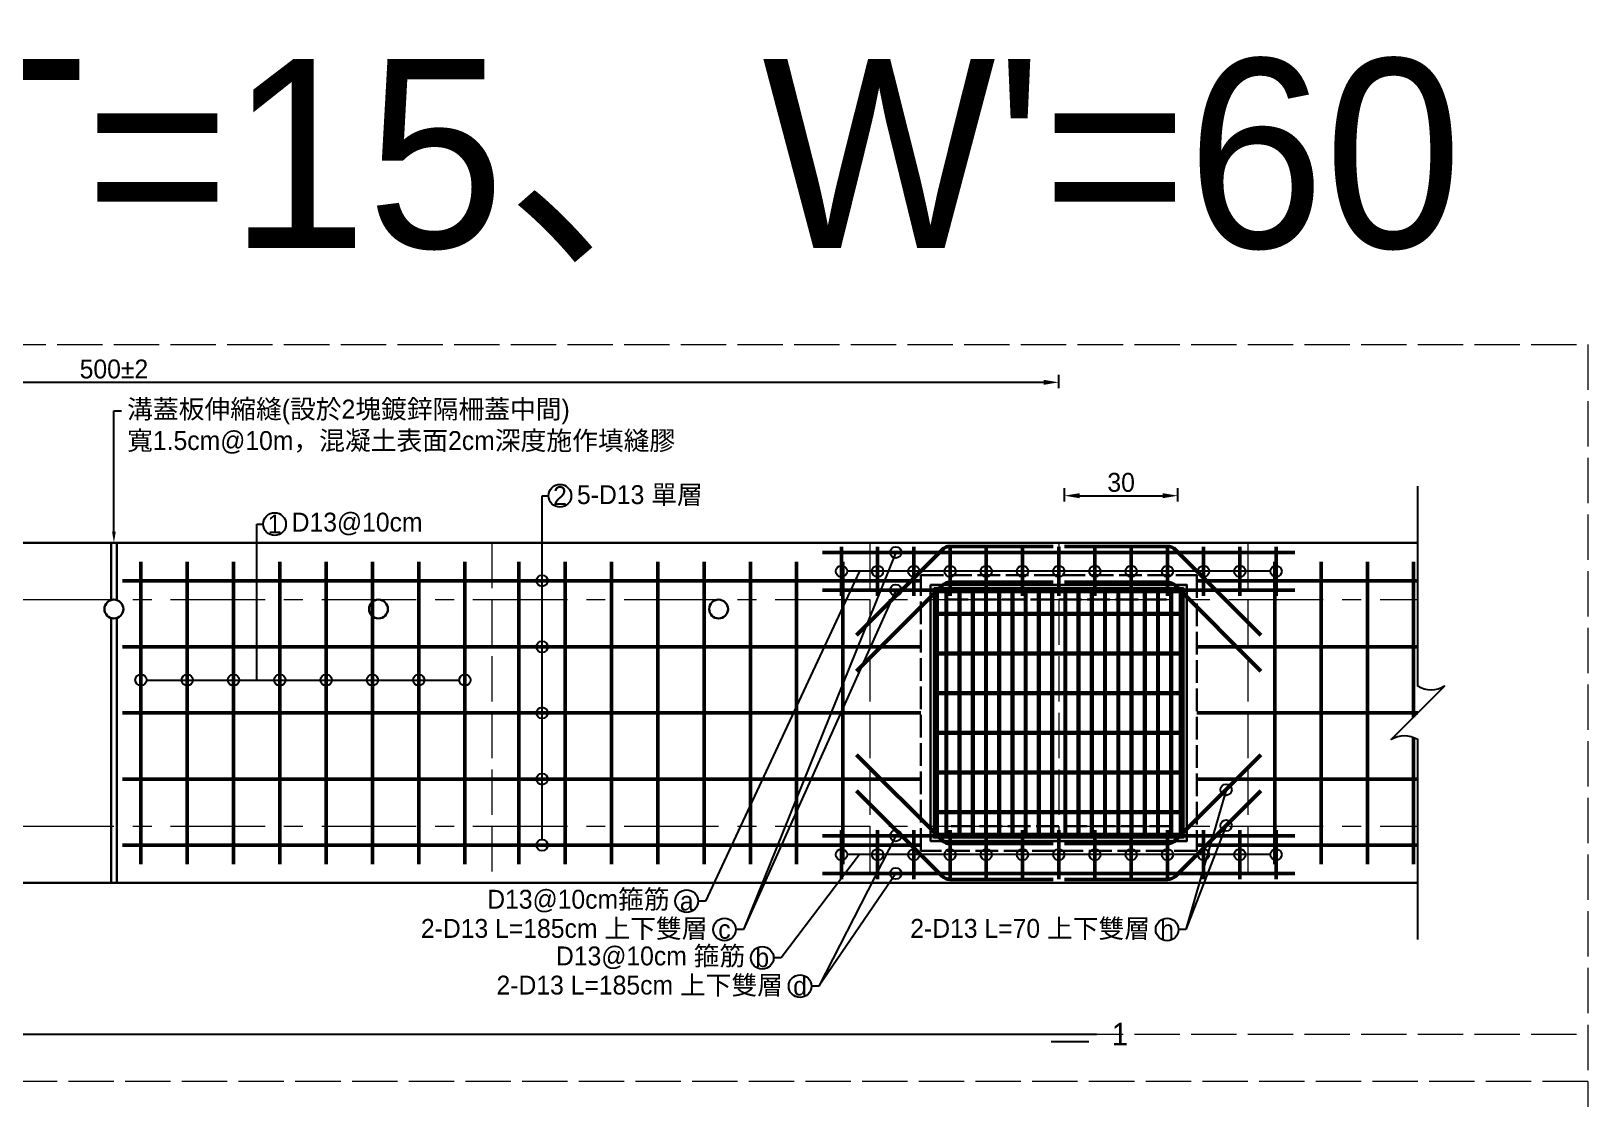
# Model space of a CAD drawing. Extents: x -4891 to 4829, y -5666 to -3242.
# Drawn here: x -4522.8 to -4110.9, y -4545.9 to -4263.3 of the extents above; entities that cross this region are included whole.
import ezdxf
from ezdxf import colors
from ezdxf.entities.mleader import LeaderData, LeaderLine
from ezdxf.math import Vec2, Vec3

# ---------------------------------------------------------------- set-up
doc = ezdxf.new("R2010")
doc.units = 0
doc.header["$MEASUREMENT"] = 0
doc.linetypes.add('ACAD_ISO02W100', pattern=[15, 12, -3])
doc.linetypes.add('CENTERX2', pattern=[4, 2.5, -0.5, 0.5, -0.5])
doc.layers.add('一、4.基本-隱藏', color=9, linetype='ACAD_ISO02W100', lineweight=20, plot=False)
doc.layers.add('三、3.文字-註解文字', color=2, linetype='Continuous')
for name, color, linetype, lineweight in [('二、1.繪圖-既有設施', 8, 'Continuous', 20), ('二、2.繪圖-施作項目', 181, 'Continuous', 30), ('二、5.繪圖-鋼筋', 60, 'Continuous', 50), ('二、6.繪圖-其他施作項目', 35, 'Continuous', 30)]:
    doc.layers.add(name, color=color, linetype=linetype, lineweight=lineweight)
doc.styles.add('次圖名(詳圖)', font='MS PGothic.ttf', dxfattribs={"height": 6})
doc.styles.add('註解文字', font='MS PGothic.ttf', dxfattribs={"height": 5})
doc.dimstyles.new('註解文字', dxfattribs={"dimtxt": 5, "dimasz": 4, "dimexe": 2, "dimexo": 2.5, "dimgap": 1, "dimtad": 2, "dimzin": 0, "dimdsep": 46, "dimtxsty": '註解文字', "dimcen": 0.1, "dimclrd": 144, "dimclre": 144, "dimclrt": 256, "dimadec": 0, "dimazin": 0, "dimtfac": 1, "dimtofl": 0, "dimtmove": 0, "dimatfit": 3, "dimfxl": 1.5, "dimfxlon": 1, "dimtolj": 1, "dimtzin": 0, "dimlwd": -1, "dimlwe": -1, "dimarcsym": 1})
pattern_1 = [(45, (-5686.2158, -4230.1416), (-2.65165, 2.65165), []), (45, (-5685.332, -4230.1416), (-2.65165, 2.65165), []), (45, (-5684.448, -4230.1416), (-2.65165, 2.65165), []), (45, (-5683.564, -4230.1416), (-2.65165, 2.65165), [])]

# ---------------------------------------------------------------- blocks, each defined once
blk = doc.blocks.new('_None')
blk = doc.blocks.new('*D170')
at = {"layer": 'Defpoints', "color": 0, "transparency": 16777216}
for p in [(-4750.85, -4356.3), (-4750.85, -4403.8), (-4250.85, -4403.8)]:
    blk.add_point(p, dxfattribs=at)
at = {"layer": '三、3.文字-註解文字', "color": 144, "transparency": 16777216}
for p, q in [((-4750.85, -4357.8), (-4750.85, -4354.3)), ((-4254.85, -4356.3), (-4746.85, -4356.3)), ((-4250.85, -4357.8), (-4250.85, -4354.3))]:
    blk.add_line(p, q, dxfattribs=at)
for points in [[(-4746.85, -4355.63), (-4746.85, -4356.96), (-4750.85, -4356.3)], [(-4254.85, -4355.63), (-4254.85, -4356.96), (-4250.85, -4356.3)]]:
    blk.add_solid(points, dxfattribs=at)
at = {"layer": '三、3.文字-註解文字', "transparency": 16777216, "insert": (-4500.85, -4352.8), "char_height": 5, "attachment_point": 5, "style": '註解文字'}
blk.add_mtext('\\A1;500±2', dxfattribs=at)
blk = doc.blocks.new('*D171')
at = {"layer": 'Defpoints', "color": 0, "linetype": 'Continuous', "transparency": 16777216}
for p in [(-4219.35, -4386.3), (-4249.35, -4399.72), (-4219.35, -4399.72)]:
    blk.add_point(p, dxfattribs=at)
at = {"layer": '三、3.文字-註解文字', "color": 144, "transparency": 16777216}
for p, q in [((-4249.35, -4387.8), (-4249.35, -4384.3)), ((-4245.35, -4386.3), (-4223.35, -4386.3)), ((-4219.35, -4387.8), (-4219.35, -4384.3))]:
    blk.add_line(p, q, dxfattribs=at)
at = {"layer": '三、3.文字-註解文字', "color": 144, "linetype": 'Continuous', "transparency": 16777216}
for points in [[(-4245.35, -4385.63), (-4245.35, -4386.96), (-4249.35, -4386.3)], [(-4223.35, -4385.63), (-4223.35, -4386.96), (-4219.35, -4386.3)]]:
    blk.add_solid(points, dxfattribs=at)
at = {"layer": '三、3.文字-註解文字', "linetype": 'Continuous', "transparency": 16777216, "insert": (-4234.35, -4382.8), "char_height": 5, "attachment_point": 5, "style": '註解文字'}
blk.add_mtext('\\A1;30', dxfattribs=at)
blk = doc.blocks.new('_Small')
at = {"color": 0, "linetype": 'ByBlock', "lineweight": -2}
blk.add_circle((0, 0), 0.25, dxfattribs=at)

msp = doc.modelspace()

# ---------------------------------------------------------------- hatches: boundary and pattern name
at = {"layer": '二、6.繪圖-其他施作項目'}
h = msp.add_hatch(color=256, dxfattribs=at)
h.dxf.hatch_style = 1
h.paths.add_polyline_path([(-4284.755, -4477.696), (-4216.955, -4477.696), (-4216.955, -4409.896), (-4284.755, -4409.896)])
h.paths.add_polyline_path([(-4283.855, -4410.796), (-4217.855, -4410.796), (-4217.855, -4476.796), (-4283.855, -4476.796)], flags=16)
h = msp.add_hatch(dxfattribs=at)
h.set_pattern_fill('ANSI34', color=256, scale=5)
h.set_pattern_definition(pattern_1)
h.paths.add_polyline_path([(-4218.855, -4417.296), (-4282.855, -4417.296), (-4282.855, -4417.796), (-4218.855, -4417.796)])
h = msp.add_hatch(dxfattribs=at)
h.set_pattern_fill('ANSI34', color=256, scale=5)
h.set_pattern_definition(pattern_1)
h.paths.add_polyline_path([(-4218.855, -4427.796), (-4282.855, -4427.796), (-4282.855, -4428.296), (-4218.855, -4428.296)])
h = msp.add_hatch(dxfattribs=at)
h.set_pattern_fill('ANSI34', color=256, scale=5)
h.set_pattern_definition(pattern_1)
h.paths.add_polyline_path([(-4218.855, -4438.296), (-4282.855, -4438.296), (-4282.855, -4438.796), (-4218.855, -4438.796)])
h = msp.add_hatch(dxfattribs=at)
h.set_pattern_fill('ANSI34', color=256, scale=5)
h.set_pattern_definition(pattern_1)
h.paths.add_polyline_path([(-4218.855, -4448.796), (-4282.855, -4448.796), (-4282.855, -4449.296), (-4218.855, -4449.296)])
h = msp.add_hatch(dxfattribs=at)
h.set_pattern_fill('ANSI34', color=256, scale=5)
h.set_pattern_definition(pattern_1)
h.paths.add_polyline_path([(-4218.855, -4459.296), (-4282.855, -4459.296), (-4282.855, -4459.796), (-4218.855, -4459.796)])
h = msp.add_hatch(dxfattribs=at)
h.set_pattern_fill('ANSI34', color=256, scale=5)
h.set_pattern_definition(pattern_1)
h.paths.add_polyline_path([(-4218.855, -4469.796), (-4282.855, -4469.796), (-4282.855, -4470.296), (-4218.855, -4470.296)])

# ---------------------------------------------------------------- linework, layer by layer
at = {"layer": '一、4.基本-隱藏'}
for points in [[(-4890.855, -4346.296), (-4110.855, -4346.296), (-4110.855, -4853.296), (-4890.855, -4853.296)], [(-4890.855, -4346.296), (-4110.855, -4346.296), (-4110.855, -4541.296), (-4890.855, -4541.296)]]:
    msp.add_lwpolyline(points, close=True, dxfattribs=at)
for points in [[(-4400.855, -4398.796), (-4400.855, -4488.796)], [(-4300.855, -4398.796), (-4300.855, -4488.796)], [(-4250.855, -4398.796), (-4250.855, -4488.796)], [(-4200.855, -4398.796), (-4200.855, -4488.796)], [(-4890.855, -4528.796), (-4110.855, -4528.796)]]:
    msp.add_lwpolyline(points, dxfattribs=at)
at = {"layer": '三、3.文字-註解文字'}
msp.add_lwpolyline([(-4155.855, -4503.796), (-4155.855, -4450.867, 0.2828427), (-4162.926, -4450.867), (-4148.784, -4436.725, -0.2828427), (-4155.855, -4436.725), (-4155.855, -4383.796)], format="xyb", dxfattribs=at)
at = {"layer": '三、3.文字-註解文字', "color": 144}
for points in [[(-4194.855, -4406.296), (-4306.855, -4406.296)], [(-4492.205, -4435.096), (-4409.465, -4435.096)], [(-4194.855, -4481.296), (-4306.855, -4481.296)]]:
    msp.add_lwpolyline(points, dxfattribs=at)
at = {"layer": '三、3.文字-註解文字'}
for points in [[(-4760.855, -4528.796), (-4240.855, -4528.796)], [(-4242.855, -4530.796), (-4252.855, -4530.796)]]:
    msp.add_lwpolyline(points, dxfattribs=at)
for centre in [(-4382.83, -4386.296), (-4458.33, -4393.796), (-4349.308, -4493.602), (-4339.308, -4501.102), (-4222.191, -4501.102), (-4329.308, -4508.602), (-4319.308, -4516.102)]:
    msp.add_circle(centre, 3, dxfattribs=at)
at = {"layer": '三、3.文字-註解文字', "color": 144}
for centre in [(-4387.58, -4408.796), (-4308.355, -4406.296), (-4298.772, -4406.296), (-4289.188, -4406.296), (-4279.605, -4406.296), (-4270.022, -4406.296), (-4260.438, -4406.296), (-4250.855, -4406.296), (-4241.272, -4406.296), (-4231.688, -4406.296), (-4222.105, -4406.296), (-4212.522, -4406.296), (-4202.938, -4406.296), (-4193.355, -4406.296), (-4387.58, -4426.296), (-4493.705, -4435.058), (-4481.455, -4435.096), (-4469.205, -4435.096), (-4456.955, -4435.096), (-4444.705, -4435.096), (-4432.455, -4435.096), (-4420.205, -4435.096), (-4407.965, -4435.096), (-4387.58, -4443.796), (-4387.58, -4461.296), (-4387.58, -4478.796), (-4308.355, -4481.296), (-4298.772, -4481.296), (-4289.188, -4481.296), (-4279.605, -4481.296), (-4270.022, -4481.296), (-4260.438, -4481.296), (-4250.855, -4481.296), (-4241.272, -4481.296), (-4231.688, -4481.296), (-4222.105, -4481.296), (-4212.522, -4481.296), (-4202.938, -4481.296), (-4193.355, -4481.296)]:
    msp.add_circle(centre, 1.5, dxfattribs=at)
at = {"layer": '二、1.繪圖-既有設施', "linetype": 'CENTERX2', "ltscale": 10}
for points in [[(-4845.855, -4413.796), (-4155.855, -4413.796)], [(-4845.855, -4473.796), (-4155.855, -4473.796)]]:
    msp.add_lwpolyline(points, dxfattribs=at)
at = {"layer": '二、2.繪圖-施作項目', "linetype": 'Continuous'}
for points in [[(-4845.855, -4398.796), (-4155.855, -4398.796)], [(-4501.605, -4398.796), (-4501.605, -4413.911)], [(-4500.105, -4398.796), (-4500.105, -4413.911)], [(-4501.605, -4418.681), (-4501.605, -4488.796)], [(-4500.105, -4418.681), (-4500.105, -4488.796)], [(-4845.855, -4488.796), (-4155.855, -4488.796)]]:
    msp.add_lwpolyline(points, dxfattribs=at)
at = {"layer": '二、5.繪圖-鋼筋'}
for points in [[(-4313.355, -4401.296), (-4188.355, -4401.296)], [(-4308.355, -4412.796), (-4308.355, -4399.796)], [(-4298.772, -4412.796), (-4298.772, -4399.796)], [(-4289.188, -4412.796), (-4289.188, -4399.796)], [(-4279.605, -4412.796), (-4279.605, -4399.796)], [(-4270.022, -4412.796), (-4270.022, -4399.796)], [(-4260.438, -4412.796), (-4260.438, -4399.796)], [(-4250.855, -4412.796), (-4250.855, -4399.796)], [(-4241.272, -4412.796), (-4241.272, -4399.796)], [(-4231.688, -4412.796), (-4231.688, -4399.796)], [(-4222.105, -4412.796), (-4222.105, -4399.796)], [(-4212.522, -4412.796), (-4212.522, -4399.796)], [(-4202.938, -4412.796), (-4202.938, -4399.796)], [(-4193.355, -4412.796), (-4193.355, -4399.796)], [(-4493.705, -4403.846), (-4493.705, -4483.796)], [(-4481.455, -4403.846), (-4481.455, -4483.796)], [(-4469.205, -4403.846), (-4469.205, -4483.796)], [(-4456.955, -4403.846), (-4456.955, -4483.796)], [(-4444.705, -4403.846), (-4444.705, -4483.796)], [(-4432.455, -4403.846), (-4432.455, -4483.796)], [(-4420.205, -4403.846), (-4420.205, -4483.796)], [(-4407.965, -4403.846), (-4407.965, -4483.796)], [(-4393.705, -4403.846), (-4393.705, -4483.796)], [(-4381.455, -4403.846), (-4381.455, -4483.796)], [(-4369.205, -4403.846), (-4369.205, -4483.796)], [(-4356.955, -4403.846), (-4356.955, -4483.796)], [(-4344.705, -4403.846), (-4344.705, -4483.796)], [(-4332.455, -4403.846), (-4332.455, -4483.796)], [(-4320.205, -4403.846), (-4320.205, -4483.796)], [(-4307.965, -4403.846), (-4307.965, -4483.796)], [(-4193.705, -4403.846), (-4193.705, -4483.796)], [(-4181.455, -4403.846), (-4181.455, -4483.796)], [(-4169.205, -4403.846), (-4169.205, -4483.796)], [(-4156.955, -4403.846), (-4156.955, -4444.896)], [(-4313.355, -4411.296), (-4188.355, -4411.296)], [(-4156.955, -4450.322), (-4156.955, -4483.796)], [(-4313.355, -4476.296), (-4188.355, -4476.296)], [(-4308.355, -4474.796), (-4308.355, -4487.796)], [(-4298.772, -4474.796), (-4298.772, -4487.796)], [(-4289.188, -4474.796), (-4289.188, -4487.796)], [(-4279.605, -4474.796), (-4279.605, -4487.796)], [(-4270.022, -4474.796), (-4270.022, -4487.796)], [(-4260.438, -4474.796), (-4260.438, -4487.796)], [(-4250.855, -4474.796), (-4250.855, -4487.796)], [(-4241.272, -4474.796), (-4241.272, -4487.796)], [(-4231.688, -4474.796), (-4231.688, -4487.796)], [(-4222.105, -4474.796), (-4222.105, -4487.796)], [(-4212.522, -4474.796), (-4212.522, -4487.796)], [(-4202.938, -4474.796), (-4202.938, -4487.796)], [(-4193.355, -4474.796), (-4193.355, -4487.796)], [(-4313.355, -4486.296), (-4188.355, -4486.296)]]:
    msp.add_lwpolyline(points, dxfattribs=at)
for points in [[(-4252.355, -4399.716), (-4279.612, -4399.716, 0.1989124), (-4281.734, -4400.595), (-4304.355, -4423.216)], [(-4249.355, -4399.716), (-4222.098, -4399.716, -0.1989124), (-4219.976, -4400.595), (-4197.355, -4423.216)], [(-4252.355, -4409.216), (-4279.612, -4409.216, 0.1989124), (-4281.734, -4410.095), (-4304.355, -4432.716)], [(-4249.355, -4409.216), (-4222.098, -4409.216, -0.1989124), (-4219.976, -4410.095), (-4197.355, -4432.716)], [(-4252.355, -4478.376), (-4279.612, -4478.376, -0.1989124), (-4281.734, -4477.497), (-4304.355, -4454.876)], [(-4249.355, -4478.376), (-4222.098, -4478.376, 0.1989124), (-4219.976, -4477.497), (-4197.355, -4454.876)], [(-4252.355, -4487.876), (-4279.612, -4487.876, -0.1989124), (-4281.734, -4486.997), (-4304.355, -4464.376)], [(-4249.355, -4487.876), (-4222.098, -4487.876, 0.1989124), (-4219.976, -4486.997), (-4197.355, -4464.376)]]:
    msp.add_lwpolyline(points, format="xyb", dxfattribs=at)
at = {"layer": '二、5.繪圖-鋼筋', "linetype": 'Continuous'}
for points in [[(-4498.605, -4408.796), (-4287.355, -4408.796)], [(-4214.355, -4408.796), (-4155.855, -4408.796)], [(-4498.605, -4426.296), (-4287.355, -4426.296)], [(-4214.355, -4426.296), (-4155.855, -4426.296)], [(-4498.605, -4443.796), (-4287.355, -4443.796)], [(-4214.355, -4443.796), (-4155.855, -4443.796)], [(-4498.605, -4461.296), (-4287.355, -4461.296)], [(-4214.355, -4461.296), (-4155.855, -4461.296)], [(-4498.605, -4478.796), (-4287.355, -4478.796)], [(-4214.355, -4478.796), (-4155.855, -4478.796)]]:
    msp.add_lwpolyline(points, dxfattribs=at)
at = {"layer": '二、6.繪圖-其他施作項目', "linetype": 'ACAD_ISO02W100', "ltscale": 0.5}
for points in [[(-4287.355, -4407.296), (-4214.355, -4407.296), (-4214.355, -4480.296), (-4287.355, -4480.296)], [(-4280.855, -4413.796), (-4220.855, -4413.796), (-4220.855, -4473.796), (-4280.855, -4473.796)]]:
    msp.add_lwpolyline(points, close=True, dxfattribs=at)
at = {"layer": '二、6.繪圖-其他施作項目'}
for points in [[(-4284.755, -4409.896), (-4216.955, -4409.896), (-4216.955, -4477.696), (-4284.755, -4477.696)], [(-4283.855, -4410.796), (-4217.855, -4410.796), (-4217.855, -4476.796), (-4283.855, -4476.796)], [(-4283.355, -4411.296), (-4218.355, -4411.296), (-4218.355, -4476.296), (-4283.355, -4476.296)]]:
    msp.add_lwpolyline(points, close=True, dxfattribs=at)
for points in [[(-4283.355, -4411.296), (-4218.355, -4411.296)], [(-4283.355, -4411.296), (-4283.355, -4476.296)], [(-4282.855, -4411.296), (-4282.855, -4476.296)], [(-4218.855, -4411.296), (-4218.855, -4476.296)], [(-4218.355, -4411.296), (-4218.355, -4476.296)], [(-4282.855, -4411.796), (-4218.855, -4411.796)], [(-4280.855, -4411.796), (-4280.855, -4417.296)], [(-4280.355, -4411.796), (-4280.355, -4417.296)], [(-4277.355, -4411.796), (-4277.355, -4417.296)], [(-4276.855, -4411.796), (-4276.855, -4417.296)], [(-4273.855, -4411.796), (-4273.855, -4417.296)], [(-4273.355, -4411.796), (-4273.355, -4417.296)], [(-4270.355, -4411.796), (-4270.355, -4417.296)], [(-4269.855, -4411.796), (-4269.855, -4417.296)], [(-4266.855, -4411.796), (-4266.855, -4417.296)], [(-4266.355, -4411.796), (-4266.355, -4417.296)], [(-4263.355, -4411.796), (-4263.355, -4417.296)], [(-4262.855, -4411.796), (-4262.855, -4417.296)], [(-4259.855, -4411.796), (-4259.855, -4417.296)], [(-4259.355, -4411.796), (-4259.355, -4417.296)], [(-4256.355, -4411.796), (-4256.355, -4417.296)], [(-4255.855, -4411.796), (-4255.855, -4417.296)], [(-4252.855, -4411.796), (-4252.855, -4417.296)], [(-4252.355, -4411.796), (-4252.355, -4417.296)], [(-4249.355, -4411.796), (-4249.355, -4417.296)], [(-4248.855, -4411.796), (-4248.855, -4417.296)], [(-4245.855, -4411.796), (-4245.855, -4417.296)], [(-4245.355, -4411.796), (-4245.355, -4417.296)], [(-4242.355, -4411.796), (-4242.355, -4417.296)], [(-4241.855, -4411.796), (-4241.855, -4417.296)], [(-4238.855, -4411.796), (-4238.855, -4417.296)], [(-4238.355, -4411.796), (-4238.355, -4417.296)], [(-4235.355, -4411.796), (-4235.355, -4417.296)], [(-4234.855, -4411.796), (-4234.855, -4417.296)], [(-4231.855, -4411.796), (-4231.855, -4417.296)], [(-4231.355, -4411.796), (-4231.355, -4417.296)], [(-4228.355, -4411.796), (-4228.355, -4417.296)], [(-4227.855, -4411.796), (-4227.855, -4417.296)], [(-4224.855, -4411.796), (-4224.855, -4417.296)], [(-4224.355, -4411.796), (-4224.355, -4417.296)], [(-4221.355, -4411.796), (-4221.355, -4417.296)], [(-4220.855, -4411.796), (-4220.855, -4417.296)], [(-4282.855, -4417.296), (-4218.855, -4417.296)], [(-4282.855, -4417.796), (-4218.855, -4417.796)], [(-4280.855, -4417.796), (-4280.855, -4427.796)], [(-4280.355, -4417.796), (-4280.355, -4427.796)], [(-4277.355, -4417.796), (-4277.355, -4427.796)], [(-4276.855, -4417.796), (-4276.855, -4427.796)], [(-4273.855, -4417.796), (-4273.855, -4427.796)], [(-4273.355, -4417.796), (-4273.355, -4427.796)], [(-4270.355, -4417.796), (-4270.355, -4427.796)], [(-4269.855, -4417.796), (-4269.855, -4427.796)], [(-4266.855, -4417.796), (-4266.855, -4427.796)], [(-4266.355, -4417.796), (-4266.355, -4427.796)], [(-4263.355, -4417.796), (-4263.355, -4427.796)], [(-4262.855, -4417.796), (-4262.855, -4427.796)], [(-4259.855, -4417.796), (-4259.855, -4427.796)], [(-4259.355, -4417.796), (-4259.355, -4427.796)], [(-4256.355, -4417.796), (-4256.355, -4427.796)], [(-4255.855, -4417.796), (-4255.855, -4427.796)], [(-4252.855, -4417.796), (-4252.855, -4427.796)], [(-4252.355, -4417.796), (-4252.355, -4427.796)], [(-4249.355, -4417.796), (-4249.355, -4427.796)], [(-4248.855, -4417.796), (-4248.855, -4427.796)], [(-4245.855, -4417.796), (-4245.855, -4427.796)], [(-4245.355, -4417.796), (-4245.355, -4427.796)], [(-4242.355, -4417.796), (-4242.355, -4427.796)], [(-4241.855, -4417.796), (-4241.855, -4427.796)], [(-4238.855, -4417.796), (-4238.855, -4427.796)], [(-4238.355, -4417.796), (-4238.355, -4427.796)], [(-4235.355, -4417.796), (-4235.355, -4427.796)], [(-4234.855, -4417.796), (-4234.855, -4427.796)], [(-4231.855, -4417.796), (-4231.855, -4427.796)], [(-4231.355, -4417.796), (-4231.355, -4427.796)], [(-4228.355, -4417.796), (-4228.355, -4427.796)], [(-4227.855, -4417.796), (-4227.855, -4427.796)], [(-4224.855, -4417.796), (-4224.855, -4427.796)], [(-4224.355, -4417.796), (-4224.355, -4427.796)], [(-4221.355, -4417.796), (-4221.355, -4427.796)], [(-4220.855, -4417.796), (-4220.855, -4427.796)], [(-4282.855, -4427.796), (-4218.855, -4427.796)], [(-4282.855, -4428.296), (-4218.855, -4428.296)], [(-4280.855, -4428.296), (-4280.855, -4438.296)], [(-4280.355, -4428.296), (-4280.355, -4438.296)], [(-4277.355, -4428.296), (-4277.355, -4438.296)], [(-4276.855, -4428.296), (-4276.855, -4438.296)], [(-4273.855, -4428.296), (-4273.855, -4438.296)], [(-4273.355, -4428.296), (-4273.355, -4438.296)], [(-4270.355, -4428.296), (-4270.355, -4438.296)], [(-4269.855, -4428.296), (-4269.855, -4438.296)], [(-4266.855, -4428.296), (-4266.855, -4438.296)], [(-4266.355, -4428.296), (-4266.355, -4438.296)], [(-4263.355, -4428.296), (-4263.355, -4438.296)], [(-4262.855, -4428.296), (-4262.855, -4438.296)], [(-4259.855, -4428.296), (-4259.855, -4438.296)], [(-4259.355, -4428.296), (-4259.355, -4438.296)], [(-4256.355, -4428.296), (-4256.355, -4438.296)], [(-4255.855, -4428.296), (-4255.855, -4438.296)], [(-4252.855, -4428.296), (-4252.855, -4438.296)], [(-4252.355, -4428.296), (-4252.355, -4438.296)], [(-4249.355, -4428.296), (-4249.355, -4438.296)], [(-4248.855, -4428.296), (-4248.855, -4438.296)], [(-4245.855, -4428.296), (-4245.855, -4438.296)], [(-4245.355, -4428.296), (-4245.355, -4438.296)], [(-4242.355, -4428.296), (-4242.355, -4438.296)], [(-4241.855, -4428.296), (-4241.855, -4438.296)], [(-4238.855, -4428.296), (-4238.855, -4438.296)], [(-4238.355, -4428.296), (-4238.355, -4438.296)], [(-4235.355, -4428.296), (-4235.355, -4438.296)], [(-4234.855, -4428.296), (-4234.855, -4438.296)], [(-4231.855, -4428.296), (-4231.855, -4438.296)], [(-4231.355, -4428.296), (-4231.355, -4438.296)], [(-4228.355, -4428.296), (-4228.355, -4438.296)], [(-4227.855, -4428.296), (-4227.855, -4438.296)], [(-4224.855, -4428.296), (-4224.855, -4438.296)], [(-4224.355, -4428.296), (-4224.355, -4438.296)], [(-4221.355, -4428.296), (-4221.355, -4438.296)], [(-4220.855, -4428.296), (-4220.855, -4438.296)], [(-4282.855, -4438.296), (-4218.855, -4438.296)], [(-4282.855, -4438.796), (-4218.855, -4438.796)], [(-4280.855, -4438.796), (-4280.855, -4448.796)], [(-4280.355, -4438.796), (-4280.355, -4448.796)], [(-4277.355, -4438.796), (-4277.355, -4448.796)], [(-4276.855, -4438.796), (-4276.855, -4448.796)], [(-4273.855, -4438.796), (-4273.855, -4448.796)], [(-4273.355, -4438.796), (-4273.355, -4448.796)], [(-4270.355, -4438.796), (-4270.355, -4448.796)], [(-4269.855, -4438.796), (-4269.855, -4448.796)], [(-4266.855, -4438.796), (-4266.855, -4448.796)], [(-4266.355, -4438.796), (-4266.355, -4448.796)], [(-4263.355, -4438.796), (-4263.355, -4448.796)], [(-4262.855, -4438.796), (-4262.855, -4448.796)], [(-4259.855, -4438.796), (-4259.855, -4448.796)], [(-4259.355, -4438.796), (-4259.355, -4448.796)], [(-4256.355, -4438.796), (-4256.355, -4448.796)], [(-4255.855, -4438.796), (-4255.855, -4448.796)], [(-4252.855, -4438.796), (-4252.855, -4448.796)], [(-4252.355, -4438.796), (-4252.355, -4448.796)], [(-4249.355, -4438.796), (-4249.355, -4448.796)], [(-4248.855, -4438.796), (-4248.855, -4448.796)], [(-4245.855, -4438.796), (-4245.855, -4448.796)], [(-4245.355, -4438.796), (-4245.355, -4448.796)], [(-4242.355, -4438.796), (-4242.355, -4448.796)], [(-4241.855, -4438.796), (-4241.855, -4448.796)], [(-4238.855, -4438.796), (-4238.855, -4448.796)], [(-4238.355, -4438.796), (-4238.355, -4448.796)], [(-4235.355, -4438.796), (-4235.355, -4448.796)], [(-4234.855, -4438.796), (-4234.855, -4448.796)], [(-4231.855, -4438.796), (-4231.855, -4448.796)], [(-4231.355, -4438.796), (-4231.355, -4448.796)], [(-4228.355, -4438.796), (-4228.355, -4448.796)], [(-4227.855, -4438.796), (-4227.855, -4448.796)], [(-4224.855, -4438.796), (-4224.855, -4448.796)], [(-4224.355, -4438.796), (-4224.355, -4448.796)], [(-4221.355, -4438.796), (-4221.355, -4448.796)], [(-4220.855, -4438.796), (-4220.855, -4448.796)], [(-4282.855, -4448.796), (-4218.855, -4448.796)], [(-4282.855, -4449.296), (-4218.855, -4449.296)], [(-4280.855, -4449.296), (-4280.855, -4459.296)], [(-4280.355, -4449.296), (-4280.355, -4459.296)], [(-4277.355, -4449.296), (-4277.355, -4459.296)], [(-4276.855, -4449.296), (-4276.855, -4459.296)], [(-4273.855, -4449.296), (-4273.855, -4459.296)], [(-4273.355, -4449.296), (-4273.355, -4459.296)], [(-4270.355, -4449.296), (-4270.355, -4459.296)], [(-4269.855, -4449.296), (-4269.855, -4459.296)], [(-4266.855, -4449.296), (-4266.855, -4459.296)], [(-4266.355, -4449.296), (-4266.355, -4459.296)], [(-4263.355, -4449.296), (-4263.355, -4459.296)], [(-4262.855, -4449.296), (-4262.855, -4459.296)], [(-4259.855, -4449.296), (-4259.855, -4459.296)], [(-4259.355, -4449.296), (-4259.355, -4459.296)], [(-4256.355, -4449.296), (-4256.355, -4459.296)], [(-4255.855, -4449.296), (-4255.855, -4459.296)], [(-4252.855, -4449.296), (-4252.855, -4459.296)], [(-4252.355, -4449.296), (-4252.355, -4459.296)], [(-4249.355, -4449.296), (-4249.355, -4459.296)], [(-4248.855, -4449.296), (-4248.855, -4459.296)], [(-4245.855, -4449.296), (-4245.855, -4459.296)], [(-4245.355, -4449.296), (-4245.355, -4459.296)], [(-4242.355, -4449.296), (-4242.355, -4459.296)], [(-4241.855, -4449.296), (-4241.855, -4459.296)], [(-4238.855, -4449.296), (-4238.855, -4459.296)], [(-4238.355, -4449.296), (-4238.355, -4459.296)], [(-4235.355, -4449.296), (-4235.355, -4459.296)], [(-4234.855, -4449.296), (-4234.855, -4459.296)], [(-4231.855, -4449.296), (-4231.855, -4459.296)], [(-4231.355, -4449.296), (-4231.355, -4459.296)], [(-4228.355, -4449.296), (-4228.355, -4459.296)], [(-4227.855, -4449.296), (-4227.855, -4459.296)], [(-4224.855, -4449.296), (-4224.855, -4459.296)], [(-4224.355, -4449.296), (-4224.355, -4459.296)], [(-4221.355, -4449.296), (-4221.355, -4459.296)], [(-4220.855, -4449.296), (-4220.855, -4459.296)], [(-4282.855, -4459.296), (-4218.855, -4459.296)], [(-4282.855, -4459.796), (-4218.855, -4459.796)], [(-4280.855, -4459.796), (-4280.855, -4469.796)], [(-4280.355, -4459.796), (-4280.355, -4469.796)], [(-4277.355, -4459.796), (-4277.355, -4469.796)], [(-4276.855, -4459.796), (-4276.855, -4469.796)], [(-4273.855, -4459.796), (-4273.855, -4469.796)], [(-4273.355, -4459.796), (-4273.355, -4469.796)], [(-4270.355, -4459.796), (-4270.355, -4469.796)], [(-4269.855, -4459.796), (-4269.855, -4469.796)], [(-4266.855, -4459.796), (-4266.855, -4469.796)], [(-4266.355, -4459.796), (-4266.355, -4469.796)], [(-4263.355, -4459.796), (-4263.355, -4469.796)], [(-4262.855, -4459.796), (-4262.855, -4469.796)], [(-4259.855, -4459.796), (-4259.855, -4469.796)], [(-4259.355, -4459.796), (-4259.355, -4469.796)], [(-4256.355, -4459.796), (-4256.355, -4469.796)], [(-4255.855, -4459.796), (-4255.855, -4469.796)], [(-4252.855, -4459.796), (-4252.855, -4469.796)], [(-4252.355, -4459.796), (-4252.355, -4469.796)], [(-4249.355, -4459.796), (-4249.355, -4469.796)], [(-4248.855, -4459.796), (-4248.855, -4469.796)], [(-4245.855, -4459.796), (-4245.855, -4469.796)], [(-4245.355, -4459.796), (-4245.355, -4469.796)], [(-4242.355, -4459.796), (-4242.355, -4469.796)], [(-4241.855, -4459.796), (-4241.855, -4469.796)], [(-4238.855, -4459.796), (-4238.855, -4469.796)], [(-4238.355, -4459.796), (-4238.355, -4469.796)], [(-4235.355, -4459.796), (-4235.355, -4469.796)], [(-4234.855, -4459.796), (-4234.855, -4469.796)], [(-4231.855, -4459.796), (-4231.855, -4469.796)], [(-4231.355, -4459.796), (-4231.355, -4469.796)], [(-4228.355, -4459.796), (-4228.355, -4469.796)], [(-4227.855, -4459.796), (-4227.855, -4469.796)], [(-4224.855, -4459.796), (-4224.855, -4469.796)], [(-4224.355, -4459.796), (-4224.355, -4469.796)], [(-4221.355, -4459.796), (-4221.355, -4469.796)], [(-4220.855, -4459.796), (-4220.855, -4469.796)], [(-4282.855, -4469.796), (-4218.855, -4469.796)], [(-4282.855, -4470.296), (-4218.855, -4470.296)], [(-4280.855, -4470.296), (-4280.855, -4475.796)], [(-4280.355, -4470.296), (-4280.355, -4475.796)], [(-4277.355, -4470.296), (-4277.355, -4475.796)], [(-4276.855, -4470.296), (-4276.855, -4475.796)], [(-4273.855, -4470.296), (-4273.855, -4475.796)], [(-4273.355, -4470.296), (-4273.355, -4475.796)], [(-4270.355, -4470.296), (-4270.355, -4475.796)], [(-4269.855, -4470.296), (-4269.855, -4475.796)], [(-4266.855, -4470.296), (-4266.855, -4475.796)], [(-4266.355, -4470.296), (-4266.355, -4475.796)], [(-4263.355, -4470.296), (-4263.355, -4475.796)], [(-4262.855, -4470.296), (-4262.855, -4475.796)], [(-4259.855, -4470.296), (-4259.855, -4475.796)], [(-4259.355, -4470.296), (-4259.355, -4475.796)], [(-4256.355, -4470.296), (-4256.355, -4475.796)], [(-4255.855, -4470.296), (-4255.855, -4475.796)], [(-4252.855, -4470.296), (-4252.855, -4475.796)], [(-4252.355, -4470.296), (-4252.355, -4475.796)], [(-4249.355, -4470.296), (-4249.355, -4475.796)], [(-4248.855, -4470.296), (-4248.855, -4475.796)], [(-4245.855, -4470.296), (-4245.855, -4475.796)], [(-4245.355, -4470.296), (-4245.355, -4475.796)], [(-4242.355, -4470.296), (-4242.355, -4475.796)], [(-4241.855, -4470.296), (-4241.855, -4475.796)], [(-4238.855, -4470.296), (-4238.855, -4475.796)], [(-4238.355, -4470.296), (-4238.355, -4475.796)], [(-4235.355, -4470.296), (-4235.355, -4475.796)], [(-4234.855, -4470.296), (-4234.855, -4475.796)], [(-4231.855, -4470.296), (-4231.855, -4475.796)], [(-4231.355, -4470.296), (-4231.355, -4475.796)], [(-4228.355, -4470.296), (-4228.355, -4475.796)], [(-4227.855, -4470.296), (-4227.855, -4475.796)], [(-4224.855, -4470.296), (-4224.855, -4475.796)], [(-4224.355, -4470.296), (-4224.355, -4475.796)], [(-4221.355, -4470.296), (-4221.355, -4475.796)], [(-4220.855, -4470.296), (-4220.855, -4475.796)], [(-4283.355, -4476.296), (-4218.355, -4476.296)], [(-4282.855, -4475.796), (-4218.855, -4475.796)]]:
    msp.add_lwpolyline(points, dxfattribs=at)
for centre in [(-4500.855, -4416.296), (-4430.855, -4416.296), (-4340.855, -4416.296)]:
    msp.add_circle(centre, 2.5, dxfattribs=at)

# ---------------------------------------------------------------- texts
at = {"layer": '三、3.文字-註解文字'}
for s, width, gutter_width, insert, char_height, attachment_point, style in [("{\\fMS PGothic|b0|i0|c128|p34;原址拓寬  T=15、W}'{\\fMS PGothic|b0|i0|c128|p34;=}6{\\fMS PGothic|b0|i0|c128|p34;0}", 736.25874, 25, (-4500.855, -4326.296), 50, 8, '註解文字'), ('2', 8.38231, 30, (-4382.83, -4386.296), 5, 5, '註解文字'), ('5-D13 單層', 42.88103, 30, (-4378.33, -4386.296), 5, 4, '註解文字'), ('D13@10cm', 15.95159, 30, (-4453.83, -4393.796), 5, 4, '註解文字'), ('1', 8.38231, 30, (-4458.33, -4393.796), 5, 5, '註解文字'), ('{\\fMS PGothic|b0|i0|c128|p34;D13@10cm}箍筋', 47.84009, 30, (-4353.808, -4493.602), 5, 6, '註解文字'), ('a', 8.38231, 30, (-4349.308, -4493.602), 5, 5, '註解文字'), ('{\\fMS PGothic|b0|i0|c128|p34;2-D13 L=1}8{\\fMS PGothic|b0|i0|c128|p34;5cm }上下雙{\\fMS PGothic|b0|i0|c128|p34;層}', 82.71347, 30, (-4343.808, -4501.102), 5, 6, '註解文字'), ('{\\fMS PGothic|b0|i0|c128|p34;2-D13 L=70 }上下雙{\\fMS PGothic|b0|i0|c128|p34;層}', 78.12323, 30, (-4226.691, -4501.102), 5, 6, '註解文字'), ('c', 8.38231, 30, (-4339.308, -4501.102), 5, 5, '註解文字'), ('h', 8.38231, 30, (-4222.191, -4501.102), 5, 5, '註解文字'), ('{\\fMS PGothic|b0|i0|c128|p34;D13@10cm }箍筋', 78.12323, 30, (-4333.808, -4508.602), 5, 6, '註解文字'), ('b', 8.38231, 30, (-4329.308, -4508.602), 5, 5, '註解文字'), ('{\\fMS PGothic|b0|i0|c128|p34;2-D13 L=1}8{\\fMS PGothic|b0|i0|c128|p34;5cm }上下雙{\\fMS PGothic|b0|i0|c128|p34;層}', 81.61171, 30, (-4323.808, -4516.102), 5, 6, '註解文字'), ('d', 8.38231, 30, (-4319.308, -4516.102), 5, 5, '註解文字'), ('1', 3, 15, (-4236.855, -4528.796), 6, 4, '次圖名(詳圖)')]:
    msp.add_mtext_dynamic_manual_height_columns(s, width=width, gutter_width=gutter_width, heights=[0], dxfattribs=dict(at, insert=insert, char_height=char_height, attachment_point=attachment_point, style=style))

# ---------------------------------------------------------------- dimensions: what is measured, and where the dimension line sits
dim = msp.add_linear_dim(base=(-4750.855, -4356.296), p1=(-4250.855, -4403.796), p2=(-4750.855, -4403.796), text='500±2', dimstyle='註解文字', dxfattribs=at)
dim.commit()
dim.dimension.update_dxf_attribs({"geometry": '*D170', "text_midpoint": (-4500.855, -4352.796)})
at = {"layer": '三、3.文字-註解文字', "linetype": 'Continuous'}
dim = msp.add_linear_dim(base=(-4219.355, -4386.296), p1=(-4249.355, -4399.716), p2=(-4219.355, -4399.716), text='30', dimstyle='註解文字', dxfattribs=at)
dim.commit()
dim.dimension.update_dxf_attribs({"geometry": '*D171', "text_midpoint": (-4234.355, -4382.796)})

# ---------------------------------------------------------------- leaders
at = {"layer": '三、3.文字-註解文字'}
ml = msp.add_multileader_mtext('Standard', dxfattribs=at)
ml.set_content('{\\fMS PGothic|b0|i0|c128|p34;溝蓋板伸縮縫(設於2塊鍍鋅隔柵蓋中間)}\\P{\\fMS PGothic|b0|i0|c128|p34;寬1.5cm@10m，混凝土表面2cm深度施作填縫膠}', color=256, style='註解文字')
ml.set_leader_properties(color=144, linetype='ByLayer', lineweight=-1)
ml.build(insert=Vec2(0, 0))
ml.multileader.update_dxf_attribs({"dogleg_length": 2, "arrow_head_size": 3})
ctx = ml.context
ctx.base_point, ctx.char_height, ctx.arrow_head_size, ctx.landing_gap_size, ctx.plane_origin = Vec3(-4498.855, -4363.796), 5, 3, 1.5, Vec3(-4500.855, -4388.602)
notes = []
notes.append((ctx, [(1, (1, 1, 0), (-4500.855, -4363.796), (1, 0), 2, [(0, [(-4500.855, -4398.796)], 0, [])])]))
ctx.mtext.insert, ctx.mtext.width, ctx.mtext.flow_direction = Vec3(-4497.355, -4360.87), 178.42764, 5
ml = msp.add_multileader_mtext('Standard', dxfattribs=at)
ml.set_content('{\\fMS PGothic|b0|i0|c128|p34; }', color=256, style='註解文字')
ml.set_leader_properties(color=144, linetype='ByLayer', lineweight=-1)
ml.set_arrow_properties(name='NONE')
ml.build(insert=Vec2(0, 0))
ml.multileader.update_dxf_attribs({"dogleg_length": 1.75, "arrow_head_size": 3})
ctx = ml.context
ctx.base_point, ctx.char_height, ctx.arrow_head_size, ctx.landing_gap_size, ctx.plane_origin = Vec3(-4385.83, -4386.296), 3, 3, 3, Vec3(-4416.476, -4420.864)
notes.append((ctx, [(0, (1, 1, 0), (-4387.58, -4386.296), (1, 0), 1.75, [(0, [(-4387.58, -4477.296)], 0, [])])]))
ctx.mtext.insert, ctx.mtext.flow_direction = Vec3(-4382.83, -4384.796), 5
ml = msp.add_multileader_mtext('Standard', dxfattribs=at)
ml.set_content('{\\fMS PGothic|b0|i0|c128|p34; }', color=256, style='註解文字')
ml.set_leader_properties(color=144, linetype='ByLayer', lineweight=-1)
ml.set_arrow_properties(name='NONE')
ml.build(insert=Vec2(0, 0))
ml.multileader.update_dxf_attribs({"dogleg_length": 1.75, "arrow_head_size": 3})
ctx = ml.context
ctx.base_point, ctx.char_height, ctx.arrow_head_size, ctx.landing_gap_size, ctx.plane_origin = Vec3(-4461.33, -4393.796), 3, 3, 3, Vec3(-4491.976, -4424.664)
notes.append((ctx, [(0, (1, 1, 0), (-4463.08, -4393.796), (1, 0), 1.75, [(0, [(-4463.08, -4435.096)], 0, [])])]))
ctx.mtext.insert, ctx.mtext.flow_direction = Vec3(-4458.33, -4392.296), 5
ml = msp.add_multileader_mtext('Standard', dxfattribs=at)
ml.set_content(' ', color=256, style='註解文字')
ml.set_leader_properties(color=144, linetype='ByLayer', lineweight=-1)
ml.set_arrow_properties(name='SMALL')
ml.build(insert=Vec2(0, 0))
ml.multileader.update_dxf_attribs({"dogleg_length": 2, "arrow_head_size": 6})
ctx = ml.context
ctx.base_point, ctx.char_height, ctx.arrow_head_size, ctx.landing_gap_size, ctx.plane_origin = Vec3(-4344.524, -4501.102), 5, 6, 3, Vec3(-4316.583, -4466.116)
ctx.text_align_type = 2
notes.append((ctx, [(1, (1, 1, 0), (-4334.308, -4501.102), (-1, 0), 2, [(0, [(-4293.98, -4401.296)], 0, [])])]))
ctx.mtext.insert, ctx.mtext.alignment, ctx.mtext.flow_direction = Vec3(-4339.308, -4498.602), 3, 5
ml = msp.add_multileader_mtext('Standard', dxfattribs=at)
ml.set_content(' ', color=256, style='註解文字')
ml.set_leader_properties(color=144, linetype='ByLayer', lineweight=-1)
ml.set_arrow_properties(name='NONE')
ml.build(insert=Vec2(0, 0))
ml.multileader.update_dxf_attribs({"dogleg_length": 2, "arrow_head_size": 3})
ctx = ml.context
ctx.base_point, ctx.char_height, ctx.arrow_head_size, ctx.landing_gap_size, ctx.plane_origin = Vec3(-4354.524, -4493.602), 5, 3, 3, Vec3(-4326.167, -4478.616)
ctx.text_align_type = 2
notes.append((ctx, [(1, (1, 1, 0), (-4344.308, -4493.602), (-1, 0), 2, [(0, [(-4303.563, -4406.296)], 0, [])])]))
ctx.mtext.insert, ctx.mtext.alignment, ctx.mtext.flow_direction = Vec3(-4349.308, -4491.102), 3, 5
ml = msp.add_multileader_mtext('Standard', dxfattribs=at)
ml.set_content('{\\fMS PGothic|b0|i0|c128|p34; }', color=256, style='註解文字')
ml.set_leader_properties(color=144, linetype='ByLayer', lineweight=-1)
ml.set_arrow_properties(name='SMALL')
ml.build(insert=Vec2(0, 0))
ml.multileader.update_dxf_attribs({"dogleg_length": 2, "arrow_head_size": 6})
ctx = ml.context
ctx.base_point, ctx.char_height, ctx.arrow_head_size, ctx.landing_gap_size, ctx.plane_origin = Vec3(-4344.524, -4501.102), 5, 6, 3, Vec3(-4316.583, -4481.116)
ctx.text_align_type = 2
notes.append((ctx, [(1, (1, 1, 0), (-4334.308, -4501.102), (-1, 0), 2, [(0, [(-4293.98, -4411.296)], 0, [])])]))
ctx.mtext.insert, ctx.mtext.alignment, ctx.mtext.flow_direction = Vec3(-4339.308, -4498.602), 3, 5
ml = msp.add_multileader_mtext('Standard', dxfattribs=at)
ml.set_content(' ', color=256, style='註解文字')
ml.set_leader_properties(color=144, linetype='ByLayer', lineweight=-1)
ml.set_arrow_properties(name='SMALL')
ml.build(insert=Vec2(0, 0))
ml.multileader.update_dxf_attribs({"dogleg_length": 2, "arrow_head_size": 6})
ctx = ml.context
ctx.base_point, ctx.char_height, ctx.arrow_head_size, ctx.landing_gap_size, ctx.plane_origin = Vec3(-4227.407, -4501.102), 5, 6, 3, Vec3(-4228.753, -4514.116)
ctx.text_align_type = 2
notes.append((ctx, [(1, (1, 1, 0), (-4217.191, -4501.102), (-1, 0), 2, [(0, [(-4206.596, -4464.117)], 0, [])])]))
ctx.mtext.insert, ctx.mtext.alignment, ctx.mtext.flow_direction = Vec3(-4222.191, -4498.602), 3, 5
ml = msp.add_multileader_mtext('Standard', dxfattribs=at)
ml.set_content(' ', color=256, style='註解文字')
ml.set_leader_properties(color=144, linetype='ByLayer', lineweight=-1)
ml.set_arrow_properties(name='SMALL')
ml.build(insert=Vec2(0, 0))
ml.multileader.update_dxf_attribs({"dogleg_length": 2, "arrow_head_size": 6})
ctx = ml.context
ctx.base_point, ctx.char_height, ctx.arrow_head_size, ctx.landing_gap_size, ctx.plane_origin = Vec3(-4227.407, -4501.102), 5, 6, 3, Vec3(-4228.753, -4522.616)
ctx.text_align_type = 2
notes.append((ctx, [(1, (1, 1, 0), (-4217.191, -4501.102), (-1, 0), 2, [(0, [(-4206.596, -4473.617)], 0, [])])]))
ctx.mtext.insert, ctx.mtext.alignment, ctx.mtext.flow_direction = Vec3(-4222.191, -4498.602), 3, 5
ml = msp.add_multileader_mtext('Standard', dxfattribs=at)
ml.set_content(' ', color=256, style='註解文字')
ml.set_leader_properties(color=144, linetype='ByLayer', lineweight=-1)
ml.set_arrow_properties(name='SMALL')
ml.build(insert=Vec2(0, 0))
ml.multileader.update_dxf_attribs({"dogleg_length": 2, "arrow_head_size": 6})
ctx = ml.context
ctx.base_point, ctx.char_height, ctx.arrow_head_size, ctx.landing_gap_size, ctx.plane_origin = Vec3(-4324.524, -4516.102), 5, 6, 3, Vec3(-4318.667, -4518.116)
ctx.text_align_type = 2
notes.append((ctx, [(1, (1, 1, 0), (-4314.308, -4516.102), (-1, 0), 2, [(0, [(-4293.98, -4476.296)], 0, [])])]))
ctx.mtext.insert, ctx.mtext.alignment, ctx.mtext.flow_direction = Vec3(-4319.308, -4513.602), 3, 5
ml = msp.add_multileader_mtext('Standard', dxfattribs=at)
ml.set_content(' ', color=256, style='註解文字')
ml.set_leader_properties(color=144, linetype='ByLayer', lineweight=-1)
ml.set_arrow_properties(name='NONE')
ml.build(insert=Vec2(0, 0))
ml.multileader.update_dxf_attribs({"dogleg_length": 2, "arrow_head_size": 3})
ctx = ml.context
ctx.base_point, ctx.char_height, ctx.arrow_head_size, ctx.landing_gap_size, ctx.plane_origin = Vec3(-4334.524, -4508.602), 5, 3, 3, Vec3(-4326.167, -4528.616)
ctx.text_align_type = 2
notes.append((ctx, [(1, (1, 1, 0), (-4324.308, -4508.602), (-1, 0), 2, [(0, [(-4303.563, -4481.296)], 0, [])])]))
ctx.mtext.insert, ctx.mtext.alignment, ctx.mtext.flow_direction = Vec3(-4329.308, -4506.102), 3, 5
ml = msp.add_multileader_mtext('Standard', dxfattribs=at)
ml.set_content('{\\fMS PGothic|b0|i0|c128|p34; }', color=256, style='註解文字')
ml.set_leader_properties(color=144, linetype='ByLayer', lineweight=-1)
ml.set_arrow_properties(name='SMALL')
ml.build(insert=Vec2(0, 0))
ml.multileader.update_dxf_attribs({"dogleg_length": 2, "arrow_head_size": 6})
ctx = ml.context
ctx.base_point, ctx.char_height, ctx.arrow_head_size, ctx.landing_gap_size, ctx.plane_origin = Vec3(-4324.524, -4516.102), 5, 6, 3, Vec3(-4318.667, -4533.116)
ctx.text_align_type = 2
notes.append((ctx, [(1, (1, 1, 0), (-4314.308, -4516.102), (-1, 0), 2, [(0, [(-4293.98, -4486.296)], 0, [])])]))
ctx.mtext.insert, ctx.mtext.alignment, ctx.mtext.flow_direction = Vec3(-4319.308, -4513.602), 3, 5
for ctx, leaders in notes:
    for number, flags, end, landing, length, lines in leaders:
        leader = LeaderData()
        leader.index, (leader.has_last_leader_line, leader.has_dogleg_vector, leader.attachment_direction) = number, flags
        leader.last_leader_point, leader.dogleg_vector, leader.dogleg_length = Vec3(end), Vec3(landing), length
        for number, points, colour, breaks in lines:
            line = LeaderLine()
            line.index, line.vertices, line.color, line.breaks = number, Vec3.list(points), colors.encode_raw_color(colour), breaks
            leader.lines.append(line)
        ctx.leaders.append(leader)

doc.saveas('drawing.dxf')
